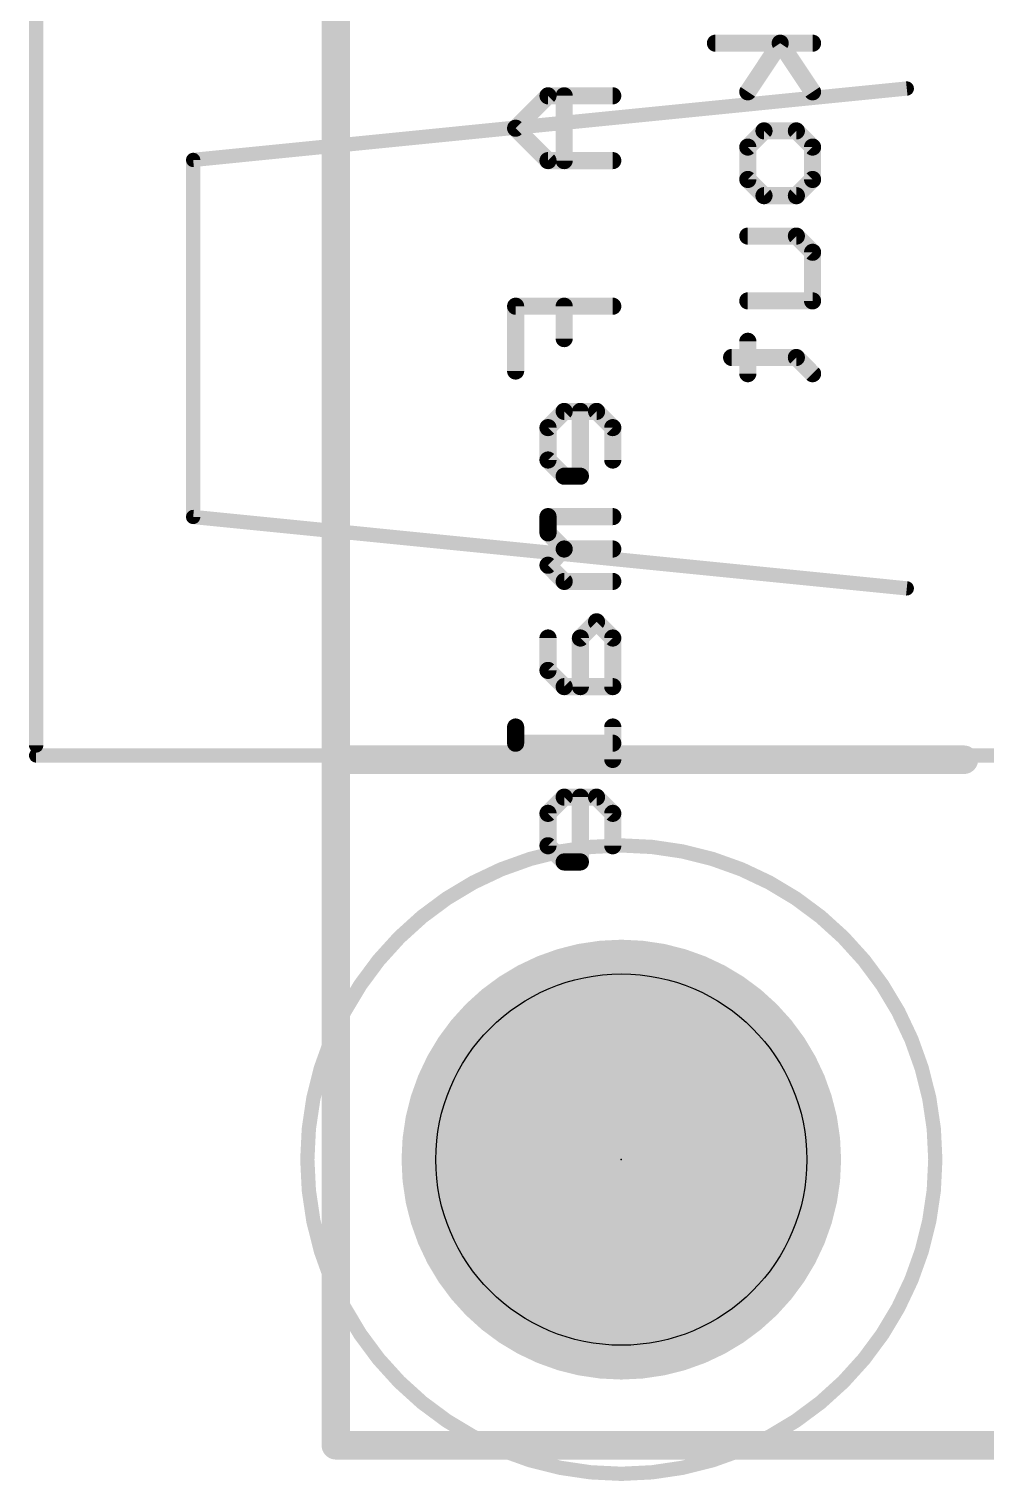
# Model space of a CAD drawing. Extents: x -36 to 72, y -18 to 26.
# Drawn here: x -2.73 to 5.78, y -0.32 to 12.59 of the extents above; entities that cross this region are included whole.
import ezdxf

# ---------------------------------------------------------------- set-up
doc = ezdxf.new("R2010")
doc.units = 0
for name, color, linetype in [('20', 53, 'CONTINUOUS'), ('21', 41, 'CONTINUOUS'), ('22', 40, 'CONTINUOUS'), ('23', 53, 'CONTINUOUS'), ('29', 253, 'CONTINUOUS'), ('30', 253, 'CONTINUOUS'), ('39', 12, 'CONTINUOUS'), ('41', 12, 'CONTINUOUS'), ('42', 132, 'CONTINUOUS'), ('51', 53, 'CONTINUOUS')]:
    doc.layers.add(name, color=color, linetype=linetype)

msp = doc.modelspace()

# ---------------------------------------------------------------- linework, layer by layer
at = {"layer": '20', "const_width": 0.254}
for points in [[(0, 0), (0, 25.4)], [(20.32, 0), (0, 0)]]:
    msp.add_lwpolyline(points, dxfattribs=at)
at = {"layer": '20', "const_width": 0.127}
for points in [[(0, 0.0635, 1), (0, -0.0635)], [(-0.0635, 0, 1), (0.0635, 0)]]:
    msp.add_lwpolyline(points, format="xyb", dxfattribs=at)
at = {"layer": '20'}
msp.add_circle((2.54, 2.54), 1.651, dxfattribs=at)
at = {"layer": '21', "const_width": 0.254}
msp.add_lwpolyline([(0, 6.096), (5.588, 6.096)], dxfattribs=at)
at = {"layer": '21', "const_width": 0.127}
for points in [[(0, 6.1595, 1), (0, 6.0325)], [(5.588, 6.0325, 1), (5.588, 6.1595)]]:
    msp.add_lwpolyline(points, format="xyb", dxfattribs=at)
at = {"layer": '22', "const_width": 0.1524}
for points in [[(4.2418, 12.4679), (3.3775, 12.4679)], [(3.9537, 12.4679), (3.6656, 12.0357)], [(4.2418, 12.0357), (3.9537, 12.4679)], [(1.8876, 12.0001), (1.5995, 11.712)], [(2.4638, 12.0001), (1.8876, 12.0001)], [(2.0316, 12.0001), (2.0316, 11.4239)], [(1.5995, 11.712), (1.8876, 11.4239)], [(3.6656, 11.5442), (3.8096, 11.6883)], [(3.8096, 11.6883), (4.0977, 11.6883)], [(4.0977, 11.6883), (4.2418, 11.5442)], [(3.6656, 11.2561), (3.6656, 11.5442)], [(4.2418, 11.5442), (4.2418, 11.2561)], [(1.8876, 11.4239), (2.4638, 11.4239)], [(3.8096, 11.1121), (3.6656, 11.2561)], [(4.2418, 11.2561), (4.0977, 11.1121)], [(4.0977, 11.1121), (3.8096, 11.1121)], [(3.6656, 10.7528), (4.0977, 10.7528)], [(4.0977, 10.7528), (4.2418, 10.6087)], [(4.2418, 10.6087), (4.2418, 10.1765)], [(2.4638, 10.1291), (1.5995, 10.1291)], [(1.5995, 10.1291), (1.5995, 9.5529)], [(2.0316, 10.1291), (2.0316, 9.841)], [(4.2418, 10.1765), (3.6656, 10.1765)], [(3.6656, 9.8172), (3.6656, 9.5291)], [(3.5215, 9.6732), (4.0977, 9.6732)], [(4.0977, 9.6732), (4.2418, 9.5291)], [(2.0316, 9.1936), (1.8876, 9.0495)], [(2.3197, 9.1936), (2.0316, 9.1936)], [(2.1757, 8.6173), (2.1757, 9.1936)], [(2.4638, 9.0495), (2.3197, 9.1936)], [(1.8876, 9.0495), (1.8876, 8.7614)], [(2.4638, 8.7614), (2.4638, 9.0495)], [(1.8876, 8.7614), (2.0316, 8.6173)], [(2.0316, 8.6173), (2.1757, 8.6173)], [(2.4638, 8.2581), (1.8876, 8.2581)], [(1.8876, 8.2581), (1.8876, 8.114)], [(1.8876, 8.114), (2.0316, 7.9699)], [(2.0316, 7.9699), (1.8876, 7.8259)], [(2.0316, 7.9699), (2.4638, 7.9699)], [(1.8876, 7.8259), (2.0316, 7.6818)], [(2.0316, 7.6818), (2.4638, 7.6818)], [(2.3197, 7.3225), (2.1757, 7.1785)], [(2.4638, 7.1785), (2.3197, 7.3225)], [(1.8876, 7.1785), (1.8876, 6.8904)], [(2.1757, 7.1785), (2.1757, 6.7463)], [(2.4638, 6.7463), (2.4638, 7.1785)], [(1.8876, 6.8904), (2.0316, 6.7463)], [(2.0316, 6.7463), (2.4638, 6.7463)], [(1.5995, 6.387), (1.5995, 6.243)], [(2.4638, 6.387), (2.4638, 6.0989)], [(1.5995, 6.243), (2.4638, 6.243)], [(2.0316, 5.7633), (1.8876, 5.6193)], [(2.3197, 5.7633), (2.0316, 5.7633)], [(2.1757, 5.1871), (2.1757, 5.7633)], [(2.4638, 5.6193), (2.3197, 5.7633)], [(1.8876, 5.6193), (1.8876, 5.3312)], [(2.4638, 5.3312), (2.4638, 5.6193)], [(1.8876, 5.3312), (2.0316, 5.1871)], [(2.0316, 5.1871), (2.1757, 5.1871)]]:
    msp.add_lwpolyline(points, dxfattribs=at)
at = {"layer": '22', "const_width": 0.0762}
for points in [[(3.3775, 12.506, 1), (3.3775, 12.4298)], [(3.9854, 12.489, 1), (3.922, 12.4468)], [(3.9854, 12.4468, 1), (3.922, 12.489)], [(4.2418, 12.4298, 1), (4.2418, 12.506)], [(1.8876, 12.0382, 1), (1.8876, 11.962)], [(1.9145, 11.9732, 1), (1.8606, 12.0271)], [(2.0697, 12.0001, 1), (1.9935, 12.0001)], [(2.4638, 11.962, 1), (2.4638, 12.0382)], [(3.6339, 12.0568, 1), (3.6973, 12.0146)], [(4.2101, 12.0146, 1), (4.2735, 12.0568)], [(1.6264, 11.739, 1), (1.5725, 11.6851)], [(1.5725, 11.739, 1), (1.6264, 11.6851)], [(3.8096, 11.7264, 1), (3.8096, 11.6502)], [(3.8366, 11.6613, 1), (3.7827, 11.7152)], [(4.1247, 11.7152, 1), (4.0708, 11.6613)], [(4.0977, 11.6502, 1), (4.0977, 11.7264)], [(3.7037, 11.5442, 1), (3.6275, 11.5442)], [(4.2799, 11.5442, 1), (4.2037, 11.5442)], [(1.8876, 11.462, 1), (1.8876, 11.3858)], [(2.4638, 11.3858, 1), (2.4638, 11.462)], [(3.6386, 11.5712, 1), (3.6925, 11.5173)], [(4.2149, 11.5173, 1), (4.2687, 11.5712)], [(1.8606, 11.397, 1), (1.9145, 11.4508)], [(1.9935, 11.4239, 1), (2.0697, 11.4239)], [(3.6925, 11.2831, 1), (3.6386, 11.2292)], [(3.6275, 11.2561, 1), (3.7037, 11.2561)], [(4.2037, 11.2561, 1), (4.2799, 11.2561)], [(4.2687, 11.2292, 1), (4.2149, 11.2831)], [(3.8096, 11.1502, 1), (3.8096, 11.074)], [(3.7827, 11.0851, 1), (3.8366, 11.139)], [(4.0708, 11.139, 1), (4.1247, 11.0851)], [(4.0977, 11.074, 1), (4.0977, 11.1502)], [(3.6656, 10.7909, 1), (3.6656, 10.7147)], [(4.1247, 10.7797, 1), (4.0708, 10.7258)], [(4.0977, 10.7147, 1), (4.0977, 10.7909)], [(4.2799, 10.6087, 1), (4.2037, 10.6087)], [(4.2149, 10.5818, 1), (4.2687, 10.6357)], [(1.5995, 10.1672, 1), (1.5995, 10.091)], [(1.6376, 10.1291, 1), (1.5614, 10.1291)], [(2.0697, 10.1291, 1), (1.9935, 10.1291)], [(2.4638, 10.091, 1), (2.4638, 10.1672)], [(3.6656, 10.2146, 1), (3.6656, 10.1384)], [(4.2037, 10.1765, 1), (4.2799, 10.1765)], [(4.2418, 10.1384, 1), (4.2418, 10.2146)], [(1.9935, 9.841, 1), (2.0697, 9.841)], [(3.7037, 9.8172, 1), (3.6275, 9.8172)], [(3.5215, 9.7113, 1), (3.5215, 9.6351)], [(4.1247, 9.7001, 1), (4.0708, 9.6463)], [(4.0977, 9.6351, 1), (4.0977, 9.7113)], [(1.5614, 9.5529, 1), (1.6376, 9.5529)], [(3.6275, 9.5291, 1), (3.7037, 9.5291)], [(4.2149, 9.5022, 1), (4.2687, 9.5561)], [(2.0316, 9.2317, 1), (2.0316, 9.1555)], [(2.0586, 9.1666, 1), (2.0047, 9.2205)], [(2.2138, 9.1936, 1), (2.1376, 9.1936)], [(2.3467, 9.2205, 1), (2.2928, 9.1666)], [(2.3197, 9.1555, 1), (2.3197, 9.2317)], [(1.8606, 9.0765, 1), (1.9145, 9.0226)], [(1.9257, 9.0495, 1), (1.8495, 9.0495)], [(2.5019, 9.0495, 1), (2.4257, 9.0495)], [(2.4369, 9.0226, 1), (2.4907, 9.0765)], [(1.9145, 8.7883, 1), (1.8606, 8.7345)], [(1.8495, 8.7614, 1), (1.9257, 8.7614)], [(2.4257, 8.7614, 1), (2.5019, 8.7614)], [(2.0316, 8.6554, 1), (2.0316, 8.5792)], [(2.0047, 8.5904, 1), (2.0586, 8.6443)], [(2.1376, 8.6173, 1), (2.2138, 8.6173)], [(2.1757, 8.5792, 1), (2.1757, 8.6554)], [(1.8876, 8.2962, 1), (1.8876, 8.22)], [(1.9257, 8.2581, 1), (1.8495, 8.2581)], [(2.4638, 8.22, 1), (2.4638, 8.2962)], [(1.9145, 8.1409, 1), (1.8606, 8.0871)], [(1.8495, 8.114, 1), (1.9257, 8.114)], [(2.0316, 8.008, 1), (2.0316, 7.9318)], [(2.0586, 7.943, 1), (2.0047, 7.9969)], [(2.0047, 7.943, 1), (2.0586, 7.9969)], [(2.4638, 7.9318, 1), (2.4638, 8.008)], [(1.9145, 7.8528, 1), (1.8606, 7.7989)], [(1.8606, 7.8528, 1), (1.9145, 7.7989)], [(2.0316, 7.7199, 1), (2.0316, 7.6437)], [(2.0047, 7.6549, 1), (2.0586, 7.7088)], [(2.4638, 7.6437, 1), (2.4638, 7.7199)], [(2.3467, 7.3495, 1), (2.2928, 7.2956)], [(2.3467, 7.2956, 1), (2.2928, 7.3495)], [(1.9257, 7.1785, 1), (1.8495, 7.1785)], [(2.1487, 7.2054, 1), (2.2026, 7.1515)], [(2.2138, 7.1785, 1), (2.1376, 7.1785)], [(2.5019, 7.1785, 1), (2.4257, 7.1785)], [(2.4369, 7.1515, 1), (2.4907, 7.2054)], [(1.9145, 6.9173, 1), (1.8606, 6.8634)], [(1.8495, 6.8904, 1), (1.9257, 6.8904)], [(2.0316, 6.7844, 1), (2.0316, 6.7082)], [(2.0047, 6.7194, 1), (2.0586, 6.7732)], [(2.1376, 6.7463, 1), (2.2138, 6.7463)], [(2.4257, 6.7463, 1), (2.5019, 6.7463)], [(2.4638, 6.7082, 1), (2.4638, 6.7844)], [(1.6376, 6.387, 1), (1.5614, 6.387)], [(2.5019, 6.387, 1), (2.4257, 6.387)], [(1.5995, 6.2811, 1), (1.5995, 6.2049)], [(1.5614, 6.243, 1), (1.6376, 6.243)], [(2.4638, 6.2049, 1), (2.4638, 6.2811)], [(2.4257, 6.0989, 1), (2.5019, 6.0989)], [(2.0316, 5.8014, 1), (2.0316, 5.7252)], [(2.0586, 5.7364, 1), (2.0047, 5.7903)], [(2.2138, 5.7633, 1), (2.1376, 5.7633)], [(2.3467, 5.7903, 1), (2.2928, 5.7364)], [(2.3197, 5.7252, 1), (2.3197, 5.8014)], [(1.8606, 5.6462, 1), (1.9145, 5.5923)], [(1.9257, 5.6193, 1), (1.8495, 5.6193)], [(2.5019, 5.6193, 1), (2.4257, 5.6193)], [(2.4369, 5.5923, 1), (2.4907, 5.6462)], [(1.9145, 5.3581, 1), (1.8606, 5.3042)], [(1.8495, 5.3312, 1), (1.9257, 5.3312)], [(2.4257, 5.3312, 1), (2.5019, 5.3312)], [(2.0316, 5.2252, 1), (2.0316, 5.149)], [(2.0047, 5.1602, 1), (2.0586, 5.2141)], [(2.1376, 5.1871, 1), (2.2138, 5.1871)], [(2.1757, 5.149, 1), (2.1757, 5.2252)]]:
    msp.add_lwpolyline(points, format="xyb", dxfattribs=at)
at = {"layer": '23'}
msp.add_point((2.54, 2.54), dxfattribs=at)
at = {"layer": '29', "const_width": 1.7526}
msp.add_lwpolyline([(2.54, 1.6637, 1), (2.54, 3.4163, 1), (2.54, 1.6637)], format="xyb", dxfattribs=at)
at = {"layer": '30', "const_width": 1.7526}
msp.add_lwpolyline([(2.54, 1.6637, 1), (2.54, 3.4163, 1), (2.54, 1.6637)], format="xyb", dxfattribs=at)
at = {"layer": '39', "const_width": 0.127}
msp.add_lwpolyline([(2.54, -0.254, 1), (2.54, 5.334, 1), (2.54, -0.254)], format="xyb", dxfattribs=at)
at = {"layer": '41'}
for points, const_width in [([(2.54, 4.3942, 1), (2.54, 0.6858)], 0.2032), ([(2.54, 0.6858, 1), (2.54, 4.3942)], 0.2032), ([(2.54, 4.445, 1), (2.54, 4.3434)], 0.1016), ([(2.54, 4.3434, 1), (2.54, 4.445)], 0.1016), ([(2.54, 0.7366, 1), (2.54, 0.635)], 0.1016), ([(2.54, 0.635, 1), (2.54, 0.7366)], 0.1016)]:
    msp.add_lwpolyline(points, format="xyb", dxfattribs=dict(at, const_width=const_width))
at = {"layer": '42'}
for points, const_width in [([(2.54, 4.3942, 1), (2.54, 0.6858)], 0.2032), ([(2.54, 0.6858, 1), (2.54, 4.3942)], 0.2032), ([(2.54, 4.445, 1), (2.54, 4.3434)], 0.1016), ([(2.54, 4.3434, 1), (2.54, 4.445)], 0.1016), ([(2.54, 0.7366, 1), (2.54, 0.635)], 0.1016), ([(2.54, 0.635, 1), (2.54, 0.7366)], 0.1016)]:
    msp.add_lwpolyline(points, format="xyb", dxfattribs=dict(at, const_width=const_width))
at = {"layer": '51', "const_width": 0.127}
for points in [[(-2.667, 19.177), (-2.667, 6.223)], [(-1.27, 11.43), (5.08, 12.065)], [(-1.27, 8.255), (-1.27, 11.43)], [(5.08, 7.62), (-1.27, 8.255)], [(11.3157, 6.1341), (-2.667, 6.1341)]]:
    msp.add_lwpolyline(points, dxfattribs=at)
at = {"layer": '51', "const_width": 0.0635}
for points in [[(5.0832, 12.0334, 1), (5.0768, 12.0966)], [(-1.2383, 11.43, 1), (-1.3017, 11.43)], [(-1.2732, 11.4616, 1), (-1.2668, 11.3984)], [(-1.2668, 8.2866, 1), (-1.2732, 8.2234)], [(-1.3017, 8.255, 1), (-1.2383, 8.255)], [(5.0768, 7.5884, 1), (5.0832, 7.6516)], [(-2.6988, 6.223, 1), (-2.6353, 6.223)], [(-2.667, 6.1658, 1), (-2.667, 6.1024)]]:
    msp.add_lwpolyline(points, format="xyb", dxfattribs=at)

doc.saveas('drawing.dxf')
